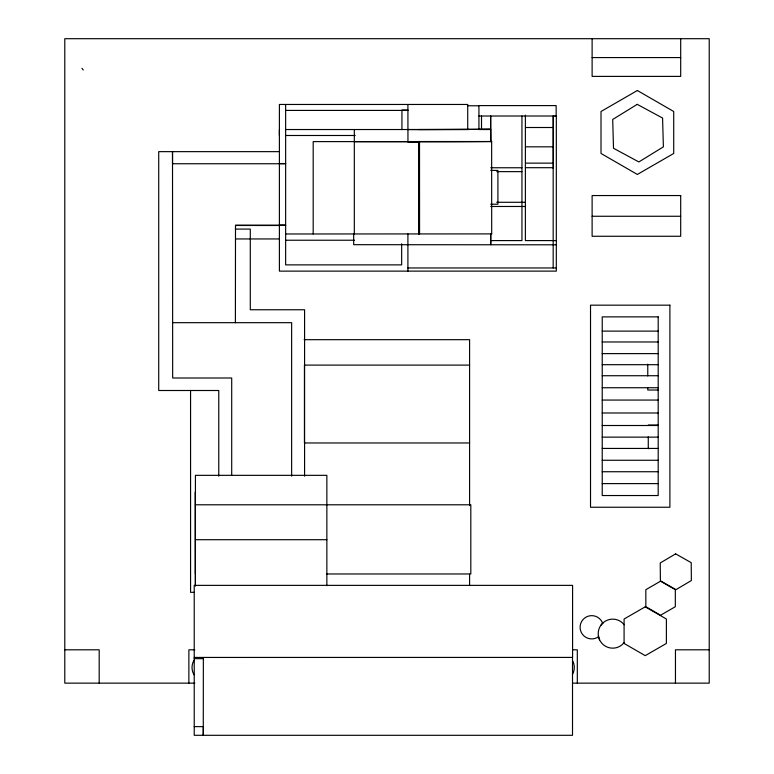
<?xml version="1.0" encoding="UTF-8"?>
<svg xmlns="http://www.w3.org/2000/svg" width="774" height="774" viewBox="0 0 774 774"><rect width="100%" height="100%" fill="white"/><g stroke="black" fill="none" stroke-linecap="round" stroke-linejoin="round"><path stroke-width="1.16" d="M600.779 625.402L603.323 622.586A14.513 14.513 0 0 1 623.776 624.25L624.086 624.724M624.086 642.526L622.122 644.703A14.513 14.513 0 0 1 601.659 643.049A14.513 14.513 0 0 1 603.323 622.586M598.554 636.596L596.909 637.699A11.639 11.639 0 0 1 581.303 632.455A11.639 11.639 0 0 1 586.547 616.859A11.639 11.639 0 0 1 602.153 622.102L602.598 623.389M490.735 233.525L490.735 244.681L490.716 233.883L491.693 233.903L491.645 141.526L490.697 141.526A80.157 0.851 0 0 1 407.956 141.806L407.908 104.461M490.735 141.526L490.59 129.529L478.555 129.529M419.527 141.526L419.566 233.903L418.608 233.903L418.57 141.526L491.645 141.526M592.12 57.576L680.694 57.576M467.719 105.767L478.932 105.767M407.908 109.995L401.938 109.995L401.938 129.529M285.645 110.421L407.908 110.421M478.932 116.013L556.148 116.013L556.148 105.593L478.932 105.593L478.932 129.297M525.546 127.507L553.304 127.507L553.304 116.013M279.395 129.529L279.395 135.489M285.645 129.529L468.464 129.529M285.645 135.489L355.179 135.489M418.608 141.613L313.189 141.613L313.189 233.98M354.318 141.69L418.608 141.69M407.908 141.816L418.608 141.816M525.546 146.828L553.304 146.828M279.395 151.646L158.718 151.646L158.718 390.502L218.771 390.502L218.771 476.174M525.546 163.13L553.304 163.13M279.395 163.556L285.645 163.556M285.645 163.749L172.515 163.749L172.515 151.646L172.67 378.002L231.707 378.002L231.707 475.081M490.735 167.755L521.947 167.755M525.382 167.697L553.178 167.697M490.735 170.415L497.914 170.415L497.914 204.22L490.735 204.22M496.724 171.635L521.908 171.635M496.705 202.285L525.382 202.285M490.735 206.474L525.382 206.474M592.12 216.265L680.694 216.265M279.395 225.108L285.645 225.108M285.645 225.234L235.499 225.195L235.393 322.681M235.499 225.486L279.395 225.486M235.393 229.085L250.283 229.085L250.283 309.755L304.579 309.755L304.579 476.184M285.645 233.98L491.693 233.903M235.499 238.953L279.395 238.953M285.645 240.23L354.521 240.23M490.735 240.588L521.947 240.588L521.947 116.013M556.322 240.588L525.382 240.588L525.382 115.152M556.322 244.807L353.67 244.681L353.67 233.98M407.908 267.959L556.322 267.959M172.67 322.681L291.643 322.681L291.643 476.145M602.23 331.117L658.19 331.117M304.105 339.68L469.586 339.68L469.586 505.606M602.23 341.973L658.19 341.973M602.23 353.621L658.19 353.621M602.23 364.689L658.19 364.689M469.586 365.105L304.434 365.105L304.434 442.97L469.586 442.97M602.23 375.729L658.19 375.729M602.23 387.735L658.19 387.735M658.258 390.019L647.77 390.019L647.77 387.677M602.23 400.061L658.19 400.061M602.23 412.987L658.19 412.987M648.273 425.023L657.89 425.023M602.23 425.507L658.19 425.507M602.23 437.136L658.19 437.136M602.23 448.436L658.19 448.436M602.23 460.269L658.19 460.269M602.23 471.734L658.19 471.734M602.23 483.615L658.19 483.615M195.348 585.725L195.425 491.858M195.348 504.793L470.815 504.793L470.815 573.969L326.86 573.969M195.425 539.701L326.86 539.701M195.425 573.969L195.348 491.858M194.197 592.323L190.568 592.323L190.568 390.454M64.784 649.812L99.188 649.812L99.188 683.142M194.825 649.812L188.875 649.812L188.875 683.142M572.547 649.812L577.317 649.812L577.317 683.142M709.216 649.812L675.46 649.812L675.46 683.142M194.226 657.445L572.586 657.416L572.586 585.367L194.226 585.367L194.226 735.3L572.508 735.3L572.508 657.465M194.226 658.664L203.349 658.664L203.349 657.465L203.272 735.3L203.349 726.622L194.226 726.622M194.825 683.142L64.784 683.142L64.784 38.7L709.216 38.7L709.216 683.142L572.547 683.142M418.608 129.529L490.735 129.239A80.186 0.851 0 0 1 407.908 129.529M81.976 68.325L83.273 70.018M598.447 636.257L599.608 639.866M680.694 38.7L680.694 76.394L592.12 76.394L592.12 38.7M648.273 436.894L648.273 448.765M647.77 364.206L647.77 375.941M554.929 116.013L556.322 115.868L556.322 271.123L279.395 271.123L279.395 104.461L467.719 104.461L467.719 129.558M553.304 127.865L553.304 168.471M553.178 116.013L553.178 267.959M490.735 116.013L490.735 141.594M490.59 116.013L490.59 141.594M481.515 116.013L481.515 129.529M469.586 574.192L469.586 585.105M418.608 141.526L418.608 233.903M407.908 233.903L407.908 271.123M401.658 243.752L401.658 264.872L285.645 264.872L285.645 104.461M354.318 129.529L354.318 233.98M326.86 585.725L326.86 475.333L195.425 475.333L195.425 586.015M194.003 674.783A14.3 14.3 0 0 1 193.868 660.483M572.808 661.102A14.222 14.222 0 0 1 572.431 674.512M637.225 104.355L612.698 119.457L613.511 148.26L638.86 161.95L663.386 146.847L662.573 118.045L637.225 104.355M675.634 553.865L660.232 562.959L660.396 580.839L675.973 589.643L691.375 580.548L691.211 562.659L675.634 553.865M637.36 90.51L601.011 111.495L601.011 153.465L637.36 174.46L673.709 153.465L673.709 111.495L637.36 90.51M660.58 581.177L645.835 589.691L645.835 606.719L660.58 615.233L675.325 606.719L675.325 589.691L660.58 581.177M645.235 606.806L624.086 619.016L624.086 643.446L645.235 655.655L666.385 643.446L666.385 619.016L645.235 606.806M680.694 195.551L592.12 195.551L592.12 236.273L680.694 236.273L680.694 195.551M669.897 305.169L590.523 305.169L590.523 507.241L669.897 507.241L669.897 305.169M658.19 316.876L602.23 316.876L602.23 495.534L658.19 495.534L658.19 316.876"/></g></svg>
